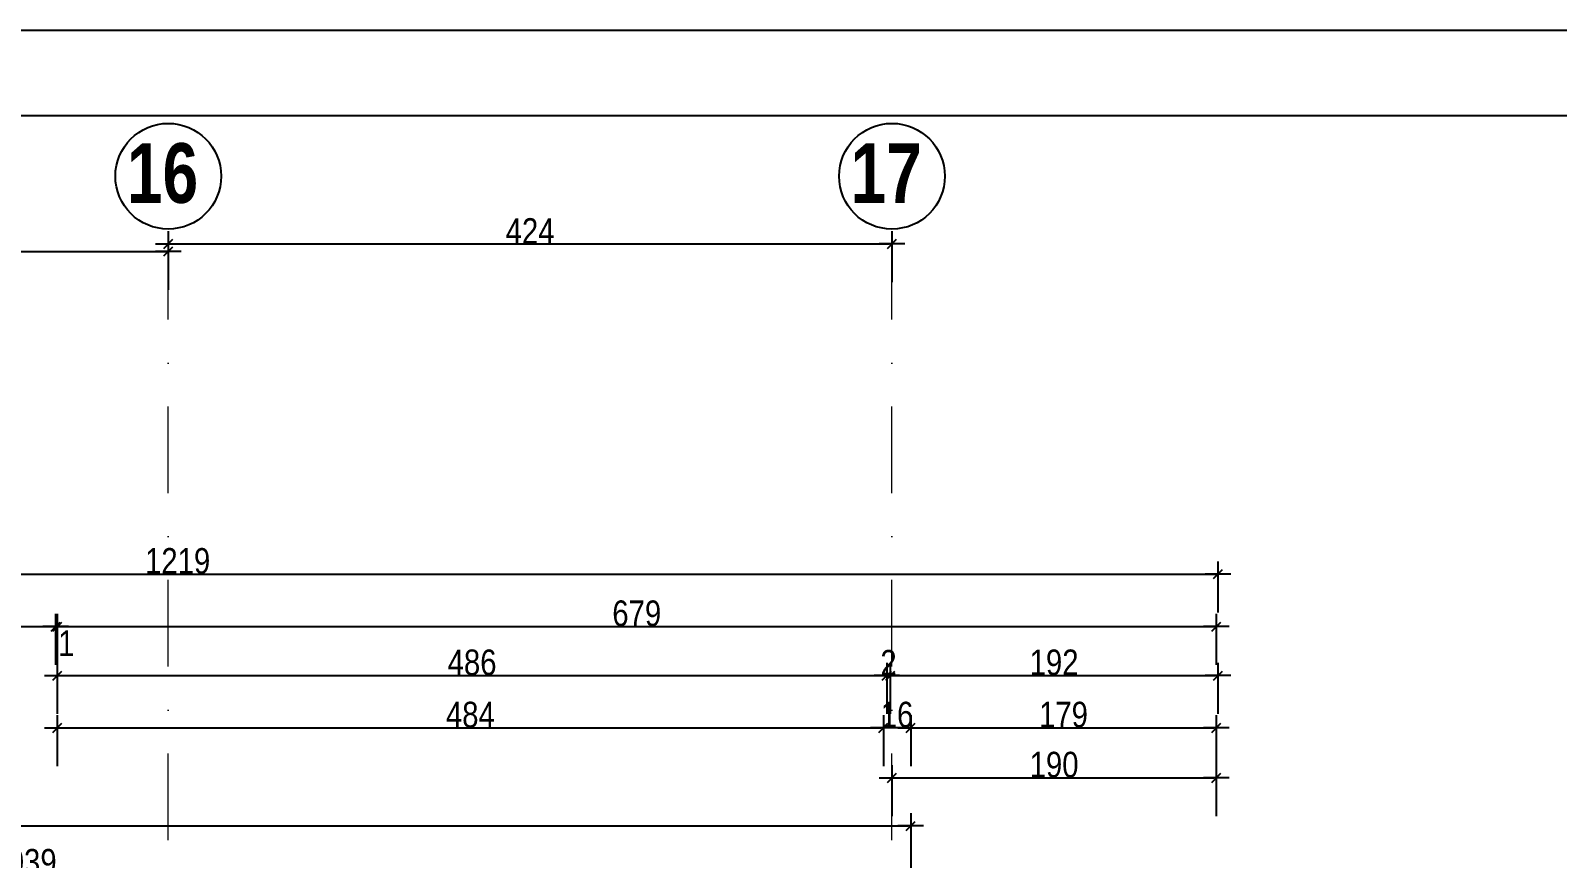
# Model space of a CAD drawing. Header units: millimetres. Extents: x 30537 to 37023, y -37354 to 0.
# Drawn here: x 32859 to 33753, y -33639 to -33154 of the extents above; entities that cross this region are included whole.
import ezdxf
from ezdxf.enums import TextEntityAlignment as Align

# ---------------------------------------------------------------- set-up
doc = ezdxf.new("R2010")
doc.units = ezdxf.units.MM
doc.linetypes.add('TIRETPTX2', pattern=[50.8, 25.4, -12.7, 0, -12.7])
for name, color, linetype in [('01-Cad  2', 1, 'Continuous'), ('01_cote_gen', 4, 'Continuous'), ('01_texte', 230, 'Continuous'), ('AA_COTES', 2, 'Continuous')]:
    doc.layers.add(name, color=color, linetype=linetype)
doc.layers.add('01_tram_axes', color=2, linetype='TIRETPTX2', lineweight=9)
doc.styles.add('impact', font='impact.ttf')
doc.styles.add('STYLE2', font='ARIALN.TTF')
doc.dimstyles.new('JB50', dxfattribs={"dimscale": 0.1, "dimtxt": 150, "dimasz": 15, "dimexe": 0.1, "dimexo": 0.1, "dimgap": 0.09, "dimtad": 1, "dimdec": 1, "dimdsep": 46, "dimtxsty": 'STYLE2', "dimblk1": 'BOND_G', "dimblk2": 'BOND_D', "dimsah": 1, "dimcen": 1.5, "dimdle": 0.01, "dimse1": 1, "dimse2": 1, "dimclrd": 4, "dimclre": 2, "dimclrt": 6, "dimazin": 2, "dimtfac": 2.333333, "dimtdec": 1, "dimtix": 1, "dimtmove": 2, "dimatfit": 3, "dimldrblk": 'BOND_G', "dimfxl": 1, "dimtolj": 1, "dimtzin": 0, "dimarcsym": 0})

# ---------------------------------------------------------------- blocks, each defined once
blk = doc.blocks.new('BOND_G')
at = {"layer": 'AA_COTES', "color": 0}
for p, q in [((0, -5), (0, 15)), ((5, 0), (-5, 0)), ((1.77, 1.77), (-1.77, -1.77))]:
    blk.add_line(p, q, dxfattribs=at)
blk = doc.blocks.new('BOND_D')
at = {"layer": 'AA_COTES', "color": 0}
for p, q in [((5, 0), (-5, 0)), ((-1.77, -1.77), (1.77, 1.77)), ((0, 5), (0, -15))]:
    blk.add_line(p, q, dxfattribs=at)
blk = doc.blocks.new('*D4119')
at = {"layer": '01_cote_gen', "color": 4, "lineweight": -2, "ltscale": 0.1, "transparency": 16777216}
blk.add_line((30950.77, -33620.33), (33372.76, -33620.33), dxfattribs=at)
at = {"layer": 'Defpoints', "color": 0, "ltscale": 0.1, "transparency": 16777216}
for p in [(33374.26, -33620.33), (30949.27, -33675.4), (33374.26, -33675.4)]:
    blk.add_point(p, dxfattribs=at)
at = {"layer": '01_cote_gen', "color": 4, "lineweight": -2, "ltscale": 0.1, "transparency": 16777216, "xscale": 1.5, "yscale": 1.5, "zscale": 1.5, "rotation": 180}
blk.add_blockref('BOND_G', (30949.27, -33620.33), dxfattribs=at)
at = {"layer": '01_cote_gen', "color": 4, "lineweight": -2, "ltscale": 0.1, "transparency": 16777216, "xscale": 1.5, "yscale": 1.5, "zscale": 1.5}
blk.add_blockref('BOND_D', (33374.26, -33620.33), dxfattribs=at)
at = {"layer": '01_cote_gen', "color": 6, "ltscale": 0.1, "transparency": 16777216, "insert": (32161.76, -33612.67), "char_height": 15, "attachment_point": 5, "style": 'STYLE2'}
blk.add_mtext('\\A1;2425', dxfattribs=at)
blk = doc.blocks.new('*D4120')
at = {"layer": '01_cote_gen', "color": 4, "lineweight": -2, "ltscale": 0.1, "transparency": 16777216}
blk.add_line((32336.76, -33649.1), (33372.76, -33649.1), dxfattribs=at)
at = {"layer": 'Defpoints', "color": 0, "ltscale": 0.1, "transparency": 16777216}
for p in [(32335.26, -33644.32), (33374.26, -33644.32), (33374.26, -33649.1)]:
    blk.add_point(p, dxfattribs=at)
at = {"layer": '01_cote_gen', "color": 4, "lineweight": -2, "ltscale": 0.1, "transparency": 16777216, "xscale": 1.5, "yscale": 1.5, "zscale": 1.5, "rotation": 180}
blk.add_blockref('BOND_G', (32335.26, -33649.1), dxfattribs=at)
at = {"layer": '01_cote_gen', "color": 4, "lineweight": -2, "ltscale": 0.1, "transparency": 16777216, "xscale": 1.5, "yscale": 1.5, "zscale": 1.5}
blk.add_blockref('BOND_D', (33374.26, -33649.1), dxfattribs=at)
at = {"layer": '01_cote_gen', "color": 6, "ltscale": 0.1, "transparency": 16777216, "insert": (32854.76, -33641.44), "char_height": 15, "attachment_point": 5, "style": 'STYLE2'}
blk.add_mtext('\\A1;1039', dxfattribs=at)
blk = doc.blocks.new('*D4517')
at = {"layer": '01_cote_gen', "color": 4, "lineweight": -2, "ltscale": 0.1, "transparency": 16777216}
blk.add_line((32344.76, -33283.49), (32937.76, -33283.49), dxfattribs=at)
at = {"layer": 'Defpoints', "color": 0, "ltscale": 0.1, "transparency": 16777216}
for p in [(32939.26, -33283.49), (32343.26, -33305.99), (32939.26, -33307.35)]:
    blk.add_point(p, dxfattribs=at)
at = {"layer": '01_cote_gen', "color": 4, "lineweight": -2, "ltscale": 0.1, "transparency": 16777216, "xscale": 1.5, "yscale": 1.5, "zscale": 1.5, "rotation": 180}
blk.add_blockref('BOND_G', (32343.26, -33283.49), dxfattribs=at)
at = {"layer": '01_cote_gen', "color": 4, "lineweight": -2, "ltscale": 0.1, "transparency": 16777216, "xscale": 1.5, "yscale": 1.5, "zscale": 1.5}
blk.add_blockref('BOND_D', (32939.26, -33283.49), dxfattribs=at)
at = {"layer": '01_cote_gen', "color": 6, "ltscale": 0.1, "transparency": 16777216, "insert": (32641.26, -33275.83), "char_height": 15, "attachment_point": 5, "style": 'STYLE2'}
blk.add_mtext('\\A1;596', dxfattribs=at)
blk = doc.blocks.new('*D4518')
at = {"layer": '01_cote_gen', "color": 4, "lineweight": -2, "ltscale": 0.1, "transparency": 16777216}
blk.add_line((32940.76, -33279.08), (33361.76, -33279.08), dxfattribs=at)
at = {"layer": 'Defpoints', "color": 0, "ltscale": 0.1, "transparency": 16777216}
for p in [(33363.26, -33279.08), (33363.26, -33279.08), (32939.26, -33307.35)]:
    blk.add_point(p, dxfattribs=at)
at = {"layer": '01_cote_gen', "color": 4, "lineweight": -2, "ltscale": 0.1, "transparency": 16777216, "xscale": 1.5, "yscale": 1.5, "zscale": 1.5, "rotation": 180}
blk.add_blockref('BOND_G', (32939.26, -33279.08), dxfattribs=at)
at = {"layer": '01_cote_gen', "color": 4, "lineweight": -2, "ltscale": 0.1, "transparency": 16777216, "xscale": 1.5, "yscale": 1.5, "zscale": 1.5}
blk.add_blockref('BOND_D', (33363.26, -33279.08), dxfattribs=at)
at = {"layer": '01_cote_gen', "color": 6, "ltscale": 0.1, "transparency": 16777216, "insert": (33151.26, -33271.54), "char_height": 15, "attachment_point": 5, "style": 'STYLE2'}
blk.add_mtext('\\A1;424', dxfattribs=at)
blk = doc.blocks.new('*D3921')
at = {"layer": '01_cote_gen', "color": 4, "lineweight": -2, "ltscale": 2, "transparency": 16777216}
blk.add_line((32336.76, -33472.72), (33552.76, -33472.72), dxfattribs=at)
at = {"layer": 'Defpoints', "color": 0, "ltscale": 2, "transparency": 16777216}
for p in [(32335.26, -33450.55), (33554.26, -33472.72), (33554.26, -33489.21)]:
    blk.add_point(p, dxfattribs=at)
at = {"layer": '01_cote_gen', "color": 4, "lineweight": -2, "ltscale": 2, "transparency": 16777216, "xscale": 1.5, "yscale": 1.5, "zscale": 1.5, "rotation": 180}
blk.add_blockref('BOND_G', (32335.26, -33472.72), dxfattribs=at)
at = {"layer": '01_cote_gen', "color": 4, "lineweight": -2, "ltscale": 2, "transparency": 16777216, "xscale": 1.5, "yscale": 1.5, "zscale": 1.5}
blk.add_blockref('BOND_D', (33554.26, -33472.72), dxfattribs=at)
at = {"layer": '01_cote_gen', "color": 6, "lineweight": 0, "ltscale": 2, "transparency": 16777216, "insert": (32944.76, -33465.05), "char_height": 15, "attachment_point": 5, "style": 'STYLE2'}
blk.add_mtext('\\A1;1219', dxfattribs=at)
blk = doc.blocks.new('*D3922')
at = {"layer": '01_cote_gen', "color": 4, "lineweight": -2, "ltscale": 2, "transparency": 16777216}
blk.add_line((32336.76, -33503.44), (32871.76, -33503.44), dxfattribs=at)
at = {"layer": 'Defpoints', "color": 0, "ltscale": 2, "transparency": 16777216}
for p in [(32873.26, -33503.44), (32335.26, -33586.71), (32873.26, -33586.71)]:
    blk.add_point(p, dxfattribs=at)
at = {"layer": '01_cote_gen', "color": 4, "lineweight": -2, "ltscale": 2, "transparency": 16777216, "xscale": 1.5, "yscale": 1.5, "zscale": 1.5, "rotation": 180}
blk.add_blockref('BOND_G', (32335.26, -33503.44), dxfattribs=at)
at = {"layer": '01_cote_gen', "color": 4, "lineweight": -2, "ltscale": 2, "transparency": 16777216, "xscale": 1.5, "yscale": 1.5, "zscale": 1.5}
blk.add_blockref('BOND_D', (32873.26, -33503.44), dxfattribs=at)
at = {"layer": '01_cote_gen', "color": 6, "lineweight": 0, "ltscale": 2, "transparency": 16777216, "insert": (32604.26, -33495.77), "char_height": 15, "attachment_point": 5, "style": 'STYLE2'}
blk.add_mtext('\\A1;538', dxfattribs=at)
blk = doc.blocks.new('*D3923')
at = {"layer": '01_cote_gen', "color": 4, "lineweight": -2, "ltscale": 2, "transparency": 16777216}
blk.add_line((33364.76, -33592.15), (33551.76, -33592.15), dxfattribs=at)
at = {"layer": 'Defpoints', "color": 0, "ltscale": 2, "transparency": 16777216}
for p in [(33553.26, -33592.15), (33363.26, -33614.65), (33553.26, -33634.51)]:
    blk.add_point(p, dxfattribs=at)
at = {"layer": '01_cote_gen', "color": 4, "lineweight": -2, "ltscale": 2, "transparency": 16777216, "xscale": 1.5, "yscale": 1.5, "zscale": 1.5, "rotation": 180}
blk.add_blockref('BOND_G', (33363.26, -33592.15), dxfattribs=at)
at = {"layer": '01_cote_gen', "color": 4, "lineweight": -2, "ltscale": 2, "transparency": 16777216, "xscale": 1.5, "yscale": 1.5, "zscale": 1.5}
blk.add_blockref('BOND_D', (33553.26, -33592.15), dxfattribs=at)
at = {"layer": '01_cote_gen', "color": 6, "lineweight": 0, "ltscale": 2, "transparency": 16777216, "insert": (33458.26, -33584.48), "char_height": 15, "attachment_point": 5, "style": 'STYLE2'}
blk.add_mtext('\\A1;190', dxfattribs=at)
blk = doc.blocks.new('*D3924')
at = {"layer": '01_cote_gen', "color": 4, "lineweight": -2, "ltscale": 2, "transparency": 16777216}
blk.add_line((32875.76, -33503.44), (33551.76, -33503.44), dxfattribs=at)
at = {"layer": 'Defpoints', "color": 0, "ltscale": 2, "transparency": 16777216}
for p in [(33553.26, -33503.44), (32874.26, -33628.27), (33553.26, -33628.27)]:
    blk.add_point(p, dxfattribs=at)
at = {"layer": '01_cote_gen', "color": 4, "lineweight": -2, "ltscale": 2, "transparency": 16777216, "xscale": 1.5, "yscale": 1.5, "zscale": 1.5, "rotation": 180}
blk.add_blockref('BOND_G', (32874.26, -33503.44), dxfattribs=at)
at = {"layer": '01_cote_gen', "color": 4, "lineweight": -2, "ltscale": 2, "transparency": 16777216, "xscale": 1.5, "yscale": 1.5, "zscale": 1.5}
blk.add_blockref('BOND_D', (33553.26, -33503.44), dxfattribs=at)
at = {"layer": '01_cote_gen', "color": 6, "lineweight": 0, "ltscale": 2, "transparency": 16777216, "insert": (33213.76, -33495.77), "char_height": 15, "attachment_point": 5, "style": 'STYLE2'}
blk.add_mtext('\\A1;679', dxfattribs=at)
blk = doc.blocks.new('*D3925')
at = {"layer": '01_cote_gen', "color": 4, "lineweight": -2, "ltscale": 2, "transparency": 16777216}
for p, q in [((32871.76, -33503.44), (32870.26, -33503.44)), ((32874.26, -33503.44), (32873.26, -33503.44)), ((32875.76, -33503.44), (32877.26, -33503.44))]:
    blk.add_line(p, q, dxfattribs=at)
at = {"layer": 'Defpoints', "color": 0, "ltscale": 2, "transparency": 16777216}
for p in [(32873.26, -33503.44), (32873.26, -33510.94), (32874.26, -33510.94)]:
    blk.add_point(p, dxfattribs=at)
at = {"layer": '01_cote_gen', "color": 4, "lineweight": -2, "ltscale": 2, "transparency": 16777216, "xscale": 1.5, "yscale": 1.5, "zscale": 1.5}
blk.add_blockref('BOND_D', (32873.26, -33503.44), dxfattribs=at)
at = {"layer": '01_cote_gen', "color": 4, "lineweight": -2, "ltscale": 2, "transparency": 16777216, "xscale": 1.5, "yscale": 1.5, "zscale": 1.5, "rotation": 180}
blk.add_blockref('BOND_G', (32874.26, -33503.44), dxfattribs=at)
at = {"layer": '01_cote_gen', "color": 6, "lineweight": 0, "ltscale": 2, "transparency": 16777216, "insert": (32879.53, -33513.24), "char_height": 15, "attachment_point": 5, "style": 'STYLE2'}
blk.add_mtext('\\A1;1', dxfattribs=at)
blk = doc.blocks.new('*D3926')
at = {"layer": '01_cote_gen', "color": 4, "lineweight": -2, "ltscale": 2, "transparency": 16777216}
blk.add_line((32875.76, -33532.18), (33358.76, -33532.18), dxfattribs=at)
at = {"layer": 'Defpoints', "color": 0, "ltscale": 2, "transparency": 16777216}
for p in [(32874.26, -33525.94), (33360.26, -33532.18), (33360.26, -33554.68)]:
    blk.add_point(p, dxfattribs=at)
at = {"layer": '01_cote_gen', "color": 4, "lineweight": -2, "ltscale": 2, "transparency": 16777216, "xscale": 1.5, "yscale": 1.5, "zscale": 1.5, "rotation": 180}
blk.add_blockref('BOND_G', (32874.26, -33532.18), dxfattribs=at)
at = {"layer": '01_cote_gen', "color": 4, "lineweight": -2, "ltscale": 2, "transparency": 16777216, "xscale": 1.5, "yscale": 1.5, "zscale": 1.5}
blk.add_blockref('BOND_D', (33360.26, -33532.18), dxfattribs=at)
at = {"layer": '01_cote_gen', "color": 6, "lineweight": 0, "ltscale": 2, "transparency": 16777216, "insert": (33117.26, -33524.52), "char_height": 15, "attachment_point": 5, "style": 'STYLE2'}
blk.add_mtext('\\A1;486', dxfattribs=at)
blk = doc.blocks.new('*D3927')
at = {"layer": '01_cote_gen', "color": 4, "lineweight": -2, "ltscale": 2, "transparency": 16777216}
for p, q in [((33358.76, -33532.18), (33357.26, -33532.18)), ((33362.26, -33532.18), (33360.26, -33532.18)), ((33363.76, -33532.18), (33365.26, -33532.18))]:
    blk.add_line(p, q, dxfattribs=at)
at = {"layer": 'Defpoints', "color": 0, "ltscale": 2, "transparency": 16777216}
for p in [(33360.26, -33532.18), (33360.26, -33554.68), (33362.26, -33554.68)]:
    blk.add_point(p, dxfattribs=at)
at = {"layer": '01_cote_gen', "color": 4, "lineweight": -2, "ltscale": 2, "transparency": 16777216, "xscale": 1.5, "yscale": 1.5, "zscale": 1.5}
blk.add_blockref('BOND_D', (33360.26, -33532.18), dxfattribs=at)
at = {"layer": '01_cote_gen', "color": 4, "lineweight": -2, "ltscale": 2, "transparency": 16777216, "xscale": 1.5, "yscale": 1.5, "zscale": 1.5, "rotation": 180}
blk.add_blockref('BOND_G', (33362.26, -33532.18), dxfattribs=at)
at = {"layer": '01_cote_gen', "color": 6, "lineweight": 0, "ltscale": 2, "transparency": 16777216, "insert": (33361.26, -33524.64), "char_height": 15, "attachment_point": 5, "style": 'STYLE2'}
blk.add_mtext('\\A1;2', dxfattribs=at)
blk = doc.blocks.new('*D3928')
at = {"layer": '01_cote_gen', "color": 4, "lineweight": -2, "ltscale": 2, "transparency": 16777216}
blk.add_line((33363.76, -33532.18), (33552.76, -33532.18), dxfattribs=at)
at = {"layer": 'Defpoints', "color": 0, "ltscale": 2, "transparency": 16777216}
for p in [(33554.26, -33525.94), (33362.26, -33535.59), (33554.26, -33532.18)]:
    blk.add_point(p, dxfattribs=at)
at = {"layer": '01_cote_gen', "color": 4, "lineweight": -2, "ltscale": 2, "transparency": 16777216, "xscale": 1.5, "yscale": 1.5, "zscale": 1.5, "rotation": 180}
blk.add_blockref('BOND_G', (33362.26, -33532.18), dxfattribs=at)
at = {"layer": '01_cote_gen', "color": 4, "lineweight": -2, "ltscale": 2, "transparency": 16777216, "xscale": 1.5, "yscale": 1.5, "zscale": 1.5}
blk.add_blockref('BOND_D', (33554.26, -33532.18), dxfattribs=at)
at = {"layer": '01_cote_gen', "color": 6, "lineweight": 0, "ltscale": 2, "transparency": 16777216, "insert": (33458.26, -33524.52), "char_height": 15, "attachment_point": 5, "style": 'STYLE2'}
blk.add_mtext('\\A1;192', dxfattribs=at)
blk = doc.blocks.new('*D3929')
at = {"layer": '01_cote_gen', "color": 4, "lineweight": -2, "ltscale": 2, "transparency": 16777216}
blk.add_line((32875.76, -33562.82), (33356.76, -33562.82), dxfattribs=at)
at = {"layer": 'Defpoints', "color": 0, "ltscale": 2, "transparency": 16777216}
for p in [(32874.26, -33554.68), (33358.26, -33562.82), (33358.26, -33575.89)]:
    blk.add_point(p, dxfattribs=at)
at = {"layer": '01_cote_gen', "color": 4, "lineweight": -2, "ltscale": 2, "transparency": 16777216, "xscale": 1.5, "yscale": 1.5, "zscale": 1.5, "rotation": 180}
blk.add_blockref('BOND_G', (32874.26, -33562.82), dxfattribs=at)
at = {"layer": '01_cote_gen', "color": 4, "lineweight": -2, "ltscale": 2, "transparency": 16777216, "xscale": 1.5, "yscale": 1.5, "zscale": 1.5}
blk.add_blockref('BOND_D', (33358.26, -33562.82), dxfattribs=at)
at = {"layer": '01_cote_gen', "color": 6, "lineweight": 0, "ltscale": 2, "transparency": 16777216, "insert": (33116.26, -33555.15), "char_height": 15, "attachment_point": 5, "style": 'STYLE2'}
blk.add_mtext('\\A1;484', dxfattribs=at)
blk = doc.blocks.new('*D3930')
at = {"layer": '01_cote_gen', "color": 4, "lineweight": -2, "ltscale": 2, "transparency": 16777216}
for p, q in [((33356.76, -33562.82), (33355.26, -33562.82)), ((33374.26, -33562.82), (33358.26, -33562.82)), ((33375.76, -33562.82), (33377.26, -33562.82))]:
    blk.add_line(p, q, dxfattribs=at)
at = {"layer": 'Defpoints', "color": 0, "ltscale": 2, "transparency": 16777216}
for p in [(33358.26, -33562.82), (33358.26, -33585.32), (33374.26, -33585.32)]:
    blk.add_point(p, dxfattribs=at)
at = {"layer": '01_cote_gen', "color": 4, "lineweight": -2, "ltscale": 2, "transparency": 16777216, "xscale": 1.5, "yscale": 1.5, "zscale": 1.5}
blk.add_blockref('BOND_D', (33358.26, -33562.82), dxfattribs=at)
at = {"layer": '01_cote_gen', "color": 4, "lineweight": -2, "ltscale": 2, "transparency": 16777216, "xscale": 1.5, "yscale": 1.5, "zscale": 1.5, "rotation": 180}
blk.add_blockref('BOND_G', (33374.26, -33562.82), dxfattribs=at)
at = {"layer": '01_cote_gen', "color": 6, "lineweight": 0, "ltscale": 2, "transparency": 16777216, "insert": (33366.26, -33555.15), "char_height": 15, "attachment_point": 5, "style": 'STYLE2'}
blk.add_mtext('\\A1;16', dxfattribs=at)
blk = doc.blocks.new('*D3931')
at = {"layer": '01_cote_gen', "color": 4, "lineweight": -2, "ltscale": 2, "transparency": 16777216}
blk.add_line((33375.76, -33562.82), (33551.76, -33562.82), dxfattribs=at)
at = {"layer": 'Defpoints', "color": 0, "ltscale": 2, "transparency": 16777216}
for p in [(33553.26, -33562.82), (33374.26, -33575.75), (33553.26, -33628.27)]:
    blk.add_point(p, dxfattribs=at)
at = {"layer": '01_cote_gen', "color": 4, "lineweight": -2, "ltscale": 2, "transparency": 16777216, "xscale": 1.5, "yscale": 1.5, "zscale": 1.5, "rotation": 180}
blk.add_blockref('BOND_G', (33374.26, -33562.82), dxfattribs=at)
at = {"layer": '01_cote_gen', "color": 4, "lineweight": -2, "ltscale": 2, "transparency": 16777216, "xscale": 1.5, "yscale": 1.5, "zscale": 1.5}
blk.add_blockref('BOND_D', (33553.26, -33562.82), dxfattribs=at)
at = {"layer": '01_cote_gen', "color": 6, "lineweight": 0, "ltscale": 2, "transparency": 16777216, "insert": (33463.76, -33555.15), "char_height": 15, "attachment_point": 5, "style": 'STYLE2'}
blk.add_mtext('\\A1;179', dxfattribs=at)

msp = doc.modelspace()

# ---------------------------------------------------------------- linework, layer by layer
at = {"layer": '01-Cad  2'}
for p, q in [((37023.29, -33154.02), (32133.29, -33154.02)), ((36973.29, -33204.02), (32183.29, -33204.02))]:
    msp.add_line(p, q, dxfattribs=at)
at = {"layer": '01_texte'}
for centre in [(32939.26, -33239.44), (33363.26, -33239.44)]:
    msp.add_circle(centre, 30.98, dxfattribs=at)
at = {"layer": '01_tram_axes', "color": 253, "ltscale": 2}
for p, q in [((32939.26, -35560.9), (32939.26, -33270.42)), ((33363.26, -35560.9), (33363.26, -33270.42))]:
    msp.add_line(p, q, dxfattribs=at)

# ---------------------------------------------------------------- texts
at = {"layer": '01_texte', "style": 'impact'}
for s, p in [('16', (32935.92, -33237.56)), ('17', (33359.92, -33237.56))]:
    msp.add_text(s, height=35, dxfattribs=at).set_placement(p, align=Align.MIDDLE_CENTER)

# ---------------------------------------------------------------- dimensions: what is measured, and where the dimension line sits
at = {"layer": '01_cote_gen', "ltscale": 0.1}
for base, p1, p2, picture, middle in [((32939.26, -33283.49), (32343.26, -33305.99), (32939.26, -33307.35), '*D4517', (32641.26, -33275.83)), ((33363.26, -33279.08), (32939.26, -33307.35), (33363.26, -33279.08), '*D4518', (33151.26, -33271.54)), ((33374.26, -33620.33), (30949.27, -33675.4), (33374.26, -33675.4), '*D4119', (32161.76, -33612.67)), ((33374.26, -33649.1), (32335.26, -33644.32), (33374.26, -33644.32), '*D4120', (32854.76, -33641.44))]:
    dim = msp.add_linear_dim(base=base, p1=p1, p2=p2, dimstyle='JB50', dxfattribs=at)
    dim.commit()
    dim.dimension.update_dxf_attribs({"geometry": picture, "text_midpoint": middle})
at = {"layer": '01_cote_gen', "lineweight": 0, "ltscale": 2}
for base, p1, p2, picture, middle in [((33554.26, -33472.72), (32335.26, -33450.55), (33554.26, -33489.21), '*D3921', (32944.76, -33465.05)), ((32873.26, -33503.44), (32335.26, -33586.71), (32873.26, -33586.71), '*D3922', (32604.26, -33495.77)), ((33553.26, -33503.44), (32874.26, -33628.27), (33553.26, -33628.27), '*D3924', (33213.76, -33495.77)), ((33360.26, -33532.18), (32874.26, -33525.94), (33360.26, -33554.68), '*D3926', (33117.26, -33524.52)), ((33360.26, -33532.18), (33362.26, -33554.68), (33360.26, -33554.68), '*D3927', (33361.26, -33524.64)), ((33554.26, -33532.18), (33362.26, -33535.59), (33554.26, -33525.94), '*D3928', (33458.26, -33524.52)), ((33358.26, -33562.82), (32874.26, -33554.68), (33358.26, -33575.89), '*D3929', (33116.26, -33555.15)), ((33358.26, -33562.82), (33374.26, -33585.32), (33358.26, -33585.32), '*D3930', (33366.26, -33555.15)), ((33553.26, -33562.82), (33374.26, -33575.75), (33553.26, -33628.27), '*D3931', (33463.76, -33555.15)), ((33553.26, -33592.15), (33363.26, -33614.65), (33553.26, -33634.51), '*D3923', (33458.26, -33584.48))]:
    dim = msp.add_linear_dim(base=base, p1=p1, p2=p2, dimstyle='JB50', dxfattribs=at)
    dim.commit()
    dim.dimension.update_dxf_attribs({"geometry": picture, "text_midpoint": middle})
dim = msp.add_linear_dim(base=(32873.26, -33503.44), p1=(32874.26, -33510.94), p2=(32873.26, -33510.94), dimstyle='JB50', dxfattribs=at)
dim.commit()
dim.dimension.update_dxf_attribs({"geometry": '*D3925', "text_midpoint": (32879.53, -33513.24), "dimtype": 160})

doc.saveas('drawing.dxf')
